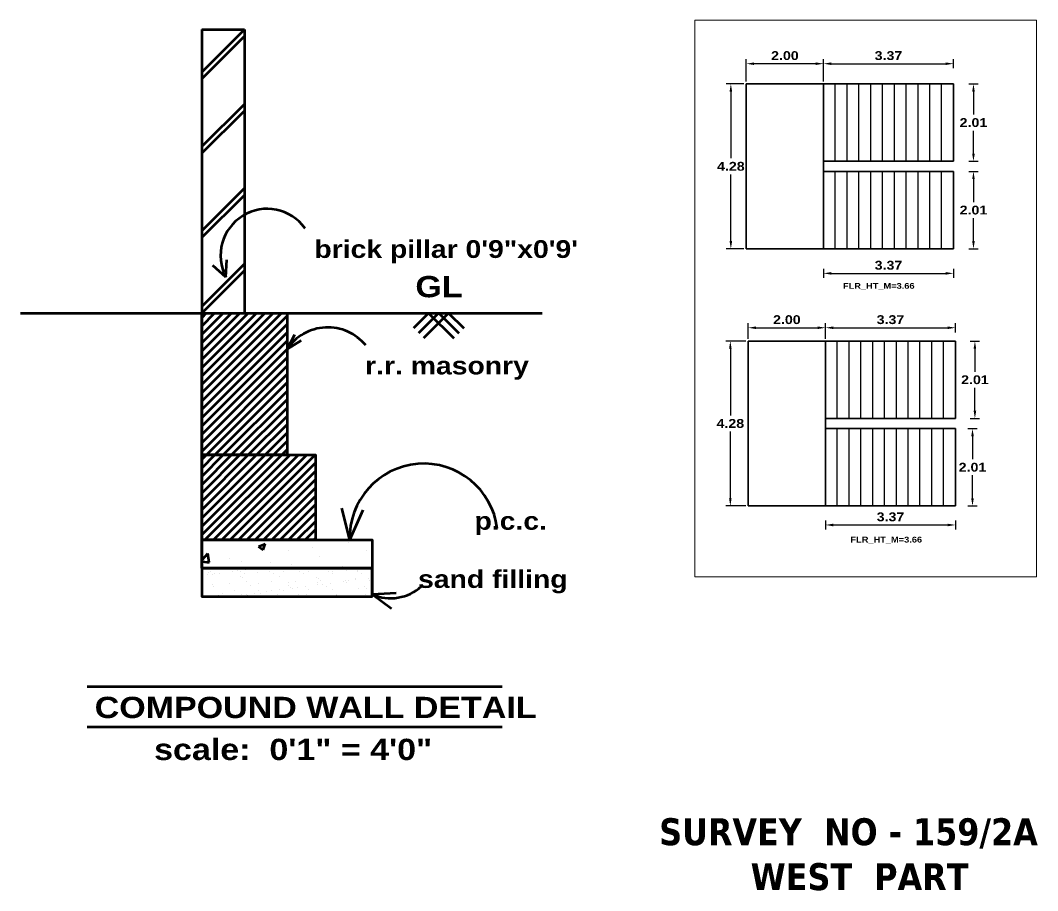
# Model space of a CAD drawing. Header units: metres. Extents: x 863 to 1571, y 626 to 804.
# Drawn here: x 1029.04 to 1055.45, y 702.74 to 725.33 of the extents above; entities that cross this region are included whole.
import ezdxf
from ezdxf.enums import TextEntityAlignment as Align

# ---------------------------------------------------------------- set-up
doc = ezdxf.new("R2010")
doc.units = ezdxf.units.M
doc.header["$LTSCALE"] = 0.2
doc.header["$MEASUREMENT"] = 0
doc.header["$PDMODE"] = 2
doc.layers.get('0').update_dxf_attribs({"lineweight": 60})
for name, color, linetype in [('BLK_1_FLR_0_STAIR_1', 1, 'Continuous'), ('BLK_1_FLR_0_STAIR_1_FLIGHT_1', 7, 'Continuous'), ('BLK_1_FLR_0_STAIR_1_FLIGHT_2', 7, 'Continuous'), ('BLK_1_FLR_0_STAIR_1_LANDING_1', 7, 'Continuous'), ('BLK_1_FLR_1_STAIR_1', 1, 'Continuous'), ('BLK_1_FLR_1_STAIR_1_FLIGHT_1', 7, 'Continuous'), ('BLK_1_FLR_1_STAIR_1_FLIGHT_2', 7, 'Continuous'), ('BLK_1_FLR_1_STAIR_1_LANDING_1', 7, 'Continuous')]:
    doc.layers.add(name, color=color, linetype=linetype)
doc.styles.get("Standard").update_dxf_attribs({"font": 'ariblk.ttf', "height": 0.23})
doc.styles.add('style1', font='', dxfattribs={"height": 0.2})
doc.styles.add('TXT', font='txt.shx')
doc.styles.get('style1').set_extended_font_data('Arial Black')
doc.dimstyles.get("Standard").update_dxf_attribs({"dimtxt": 0.23, "dimasz": 0.2, "dimexe": 0.12, "dimexo": 0.0625, "dimgap": 0.09, "dimtad": 1, "dimtih": 1, "dimtoh": 1, "dimzin": 1, "dimdsep": 46, "dimtxsty": 'Standard', "dimcen": 0.09, "dimazin": 0, "dimtfac": 1, "dimtix": 1, "dimtofl": 0, "dimtmove": 0, "dimatfit": 0, "dimfxl": 0, "dimtolj": 1, "dimtzin": 0, "dimarcsym": 0})

# ---------------------------------------------------------------- blocks, each defined once
blk = doc.blocks.new('*X11')
at = {"color": 0}
for p, q in [((6978.06, -124.83), (6994.87, -108.02)), ((6978.06, -123.06), (6993.1, -108.02)), ((6978.06, -121.3), (6991.34, -108.02)), ((6978.06, -119.53), (6989.57, -108.02)), ((6978.06, -117.76), (6987.8, -108.02)), ((6978.06, -115.99), (6986.03, -108.02)), ((6978.06, -114.22), (6984.27, -108.02)), ((6978.06, -112.46), (6982.5, -108.02)), ((6978.06, -110.69), (6980.73, -108.02)), ((6978.06, -108.92), (6978.96, -108.02)), ((6978.06, -126.6), (6996.06, -108.6)), ((6978.06, -128.37), (6996.06, -110.37)), ((6978.06, -130.13), (6996.06, -112.13)), ((6978.06, -131.9), (6996.06, -113.9)), ((6978.06, -133.67), (6996.06, -115.67)), ((6978.06, -135.44), (6996.06, -117.44)), ((6978.06, -137.21), (6996.06, -119.21)), ((6979.01, -138.02), (6996.06, -120.97)), ((6980.78, -138.02), (6996.06, -122.74)), ((6982.55, -138.02), (6996.06, -124.51)), ((6984.32, -138.02), (6996.06, -126.28)), ((6986.09, -138.02), (6996.06, -128.04)), ((6987.85, -138.02), (6996.06, -129.81)), ((6989.62, -138.02), (6996.06, -131.58)), ((6991.39, -138.02), (6996.06, -133.35)), ((6993.16, -138.02), (6996.06, -135.12)), ((6994.92, -138.02), (6996.06, -136.88))]:
    blk.add_line(p, q, dxfattribs=at)
blk = doc.blocks.new('*X8')
at = {"color": 0}
for p, q in [((6979.2, -163.44), (6979.2, -163.44)), ((6979.52, -163.02), (6979.52, -163.02)), ((6979.93, -162.7), (6979.93, -162.7)), ((6980.24, -163.3), (6980.24, -163.3)), ((6980.77, -163.24), (6980.77, -163.24)), ((6981.86, -163.09), (6981.86, -163.09)), ((6984.58, -162.73), (6984.58, -162.73)), ((6985.62, -162.59), (6985.62, -162.59)), ((6986.15, -162.69), (6986.15, -162.69)), ((6987, -163.23), (6987, -163.23)), ((6987.25, -162.38), (6987.25, -162.38)), ((6989.88, -162.98), (6989.88, -162.98)), ((6989.96, -162.02), (6989.96, -162.02)), ((6992.38, -162.68), (6992.38, -162.68)), ((6992.62, -162.28), (6992.62, -162.28)), ((6993.23, -163.22), (6993.23, -163.22)), ((6995.28, -162.78), (6995.28, -162.78)), ((6998.61, -162.67), (6998.61, -162.67)), ((6999.45, -163.2), (6999.45, -163.2)), ((7000.37, -162.12), (7000.37, -162.12)), ((7000.51, -162.72), (7000.51, -162.72)), ((7004.84, -162.66), (7004.84, -162.66)), ((7005.63, -162.74), (7005.63, -162.74)), ((7005.68, -163.19), (7005.68, -163.19)), ((7008.37, -162.19), (7008.37, -162.19)), ((7008.74, -162.53), (7008.74, -162.53)), ((7011.03, -162.55), (7011.03, -162.55)), ((7011.07, -162.64), (7011.07, -162.64)), ((7011.91, -163.18), (7011.91, -163.18)), ((6978.23, -163.63), (6978.23, -163.63)), ((6980.22, -165.45), (6980.22, -165.45)), ((6983.81, -165.17), (6983.81, -165.17)), ((6986.24, -163.7), (6986.24, -163.7)), ((6986.61, -164.04), (6986.61, -164.04)), ((6987.46, -164.83), (6987.46, -164.83)), ((6988.35, -165.63), (6988.35, -165.63)), ((6990.03, -165.16), (6990.03, -165.16)), ((6992.7, -164.76), (6992.7, -164.76)), ((6994.36, -163.88), (6994.36, -163.88)), ((6996.26, -165.15), (6996.26, -165.15)), ((6996.35, -165.7), (6996.35, -165.7)), ((6997.81, -164.79), (6997.81, -164.79)), ((7002.36, -163.94), (7002.36, -163.94)), ((7002.49, -165.14), (7002.49, -165.14)), ((7002.57, -165.54), (7002.57, -165.54)), ((7002.73, -164.28), (7002.73, -164.28)), ((7003.22, -164.59), (7003.22, -164.59)), ((7003.62, -165.4), (7003.62, -165.4)), ((7005.24, -165.19), (7005.24, -165.19)), ((7007.96, -164.83), (7007.96, -164.83)), ((7008.45, -164.53), (7008.45, -164.53)), ((7008.72, -165.13), (7008.72, -165.13)), ((7009, -164.69), (7009, -164.69)), ((7010.48, -164.12), (7010.48, -164.12)), ((7010.63, -164.48), (7010.63, -164.48)), ((7013.34, -164.12), (7013.34, -164.12)), ((7013.57, -164.55), (7013.57, -164.55)), ((6980.59, -165.79), (6980.59, -165.79)), ((6981.54, -167.71), (6981.54, -167.71)), ((6982.33, -167.39), (6982.33, -167.39)), ((6984.89, -166.81), (6984.89, -166.81)), ((6986.42, -167.66), (6986.42, -167.66)), ((6987.47, -167.53), (6987.47, -167.53)), ((6987.77, -167.7), (6987.77, -167.7)), ((6989.09, -167.31), (6989.09, -167.31)), ((6990, -166.83), (6990, -166.83)), ((6990.34, -167.45), (6990.34, -167.45)), ((6990.7, -167.79), (6990.7, -167.79)), ((6991.81, -166.95), (6991.81, -166.95)), ((6992.85, -166.82), (6992.85, -166.82)), ((6994, -167.69), (6994, -167.69)), ((6994.47, -166.6), (6994.47, -166.6)), ((6995.4, -166.64), (6995.4, -166.64)), ((6996.72, -166.04), (6996.72, -166.04)), ((6997.19, -166.25), (6997.19, -166.25)), ((6998.23, -166.11), (6998.23, -166.11)), ((6998.46, -167.63), (6998.46, -167.63)), ((6999.86, -165.89), (6999.86, -165.89)), ((7000.23, -167.68), (7000.23, -167.68)), ((7000.64, -166.57), (7000.64, -166.57)), ((7004.47, -165.88), (7004.47, -165.88)), ((7005.75, -166.6), (7005.75, -166.6)), ((7006.45, -167.66), (7006.45, -167.66)), ((7006.46, -167.7), (7006.46, -167.7)), ((7011.16, -166.4), (7011.16, -166.4)), ((7012.47, -165.95), (7012.47, -165.95)), ((7012.68, -167.65), (7012.68, -167.65)), ((7012.84, -166.28), (7012.84, -166.28))]:
    blk.add_line(p, q, dxfattribs=at)
blk = doc.blocks.new('*X9')
at = {"color": 0}
for p, q in [((6990.02, -157.43), (6991.42, -156.89)), ((6991.01, -158.1), (6991.42, -156.89)), ((7009.01, -156.58), (7009.01, -156.58)), ((6978.06, -160.24), (6979.32, -158.92)), ((6979.54, -160.82), (6979.32, -158.92)), ((6990.02, -157.43), (6991.02, -158.1)), ((6996.43, -158.24), (6996.43, -158.24)), ((7001.44, -157.58), (7001.44, -157.58)), ((7012.97, -158.17), (7012.97, -158.17)), ((6978.06, -160.59), (6979.54, -160.82)), ((6983.8, -159.9), (6983.8, -159.9)), ((6986.37, -160.68), (6986.37, -160.68)), ((6992.59, -160.85), (6992.59, -160.85)), ((6997.05, -161.13), (6997.05, -161.13)), ((7002.86, -159.45), (7002.86, -159.45)), ((7007.72, -161.58), (7007.72, -161.58))]:
    blk.add_line(p, q, dxfattribs=at)
blk = doc.blocks.new('*X10')
at = {"color": 0}
for p, q in [((6978.06, -154.88), (6994.92, -138.02)), ((6978.06, -153.12), (6993.16, -138.02)), ((6978.06, -151.35), (6991.39, -138.02)), ((6978.06, -149.58), (6989.62, -138.02)), ((6978.06, -147.81), (6987.85, -138.02)), ((6978.06, -146.04), (6986.09, -138.02)), ((6978.06, -144.28), (6984.32, -138.02)), ((6978.06, -142.51), (6982.55, -138.02)), ((6978.06, -140.74), (6980.78, -138.02)), ((6978.06, -138.97), (6979.01, -138.02)), ((6978.69, -156.02), (6996.69, -138.02)), ((6980.46, -156.02), (6998.46, -138.02)), ((6982.23, -156.02), (7000.23, -138.02)), ((6984, -156.02), (7002, -138.02)), ((6985.76, -156.02), (7002.06, -139.72)), ((6987.53, -156.02), (7002.06, -141.49)), ((6989.3, -156.02), (7002.06, -143.26)), ((6991.07, -156.02), (7002.06, -145.03)), ((6992.83, -156.02), (7002.06, -146.79)), ((6994.6, -156.02), (7002.06, -148.56)), ((6996.37, -156.02), (7002.06, -150.33)), ((6998.14, -156.02), (7002.06, -152.1)), ((6999.91, -156.02), (7002.06, -153.86)), ((7001.67, -156.02), (7002.06, -155.63))]:
    blk.add_line(p, q, dxfattribs=at)
blk = doc.blocks.new('A$C6CFC5A73')
for p, q in [((48.61, 298.99), (66.61, 316.99)), ((48.61, 316.93), (48.61, 76.93)), ((48.61, 316.93), (66.61, 316.93)), ((66.61, 316.93), (66.61, 196.93)), ((48.61, 296.16), (66.61, 314.16)), ((48.61, 267.45), (66.61, 285.45)), ((48.61, 264.62), (66.61, 282.62)), ((48.61, 231.75), (66.61, 249.75)), ((48.61, 228.92), (66.61, 246.92)), ((48.61, 199.75), (66.61, 217.75)), ((58.72, 212.17), (53.26, 217.07)), ((58.72, 212.17), (59.06, 219.51)), ((48.61, 196.93), (66.61, 214.93)), ((-28.28, 196.93), (192.61, 196.93)), ((84.61, 196.93), (84.61, 136.93)), ((144.49, 196.93), (138.07, 190.51)), ((148.68, 196.87), (140.19, 188.39)), ((152.97, 196.93), (142.31, 186.26)), ((144.49, 196.93), (155.15, 186.26)), ((148.79, 196.87), (157.27, 188.39)), ((152.97, 196.93), (159.39, 190.51)), ((84.61, 181.62), (87.95, 187.88)), ((84.61, 181.62), (90.63, 185.38)), ((48.61, 136.93), (96.61, 136.93)), ((96.61, 136.93), (96.61, 100.93)), ((111.14, 100.93), (107.8, 114.37)), ((111.14, 100.93), (116.76, 113.59)), ((48.61, 100.93), (120.61, 100.93)), ((120.61, 100.93), (120.61, 76.93)), ((48.61, 88.93), (120.61, 88.93)), ((120.61, 77.87), (130.81, 78.49)), ((120.61, 77.87), (128.85, 71.83)), ((48.61, 76.93), (120.61, 76.93)), ((0, 38.81), (175.63, 38.81)), ((0, 21.71), (175.63, 21.71))]:
    blk.add_line(p, q)
for points in [[(48.61, 136.93), (48.61, 196.93), (84.61, 196.93), (84.61, 136.93)], [(48.61, 136.93), (96.61, 136.93), (96.61, 100.93), (48.61, 100.93)], [(48.61, 100.93), (120.61, 100.93), (120.61, 88.93), (48.61, 88.93)], [(48.61, 88.93), (48.61, 76.93), (120.61, 76.93), (120.61, 88.93)]]:
    blk.add_lwpolyline(points, close=True)
for centre, radius, start, end in [((76.21, 221.32), 19.74, 35.5788, 207.6345), ((101.87, 170.15), 20.72, 39.3348, 146.3964), ((128.46, 95.59), 19.38, 246.1266, 312.3761)]:
    blk.add_arc(centre, radius, start, end)
at = {"linetype": 'ByBlock'}
blk.add_arc((142.47, 101.85), 31.34, 7.0957, 182.1705, dxfattribs=at)
at = {"layer": 'Defpoints', "color": 0, "linetype": 'ByBlock'}
for p in [(48.61, 196.93), (48.61, 136.93)]:
    blk.add_point(p, dxfattribs=at)
at = {"xscale": 2, "yscale": 2, "zscale": 2}
for name in ['*X11', '*X10', '*X9', '*X8']:
    blk.add_blockref(name, (-13907.5, 412.96), dxfattribs=at)
at = {"linetype": 'ByBlock', "style": 'style1'}
for s, p in [('brick pillar 0\'9"x0\'9\'', (151.97, 223.1)), ('r.r. masonry', (152.31, 173.58)), ('p.c.c.', (179.3, 107.82)), ('sand filling', (171.71, 83.37))]:
    blk.add_text(s, height=7.5, dxfattribs=at).set_placement(p, align=Align.MIDDLE)
at = {"style": 'style1'}
blk.add_text('GL', height=9, dxfattribs=at).set_placement((148.93, 208.14), align=Align.MIDDLE)
blk.add_text('COMPOUND WALL DETAIL', height=9, dxfattribs=at).set_placement((3.19, 25.48))
at = {"color": 7, "linetype": 'ByBlock', "style": 'style1'}
blk.add_text('scale:  0\'1" = 4\'0"', height=9, dxfattribs=at).set_placement((87.19, 12.38), align=Align.MIDDLE)
blk = doc.blocks.new('*D404')
at = {"layer": 'BLK_1_FLR_0_STAIR_1_FLIGHT_2', "color": 0, "linetype": 'Continuous', "lineweight": -2}
for p, q in [((1053.634, 714.737), (1053.874, 714.737)), ((1053.754, 714.537), (1053.754, 713.941)), ((1053.754, 712.928), (1053.754, 713.523)), ((1053.634, 712.728), (1053.874, 712.728))]:
    blk.add_line(p, q, dxfattribs=at)
for points in [[(1053.721, 714.537), (1053.788, 714.537), (1053.754, 714.737)], [(1053.721, 712.928), (1053.788, 712.928), (1053.754, 712.728)]]:
    blk.add_solid(points, dxfattribs=at)
at = {"layer": 'Defpoints', "color": 0, "linetype": 'Continuous', "lineweight": -2}
for p in [(1053.311, 714.737), (1053.754, 714.737), (1053.311, 712.728)]:
    blk.add_point(p, dxfattribs=at)
at = {"layer": 'BLK_1_FLR_0_STAIR_1_FLIGHT_2', "color": 0, "linetype": 'Continuous', "insert": (1053.754, 713.732), "char_height": 0.23, "attachment_point": 5}
blk.add_mtext('\\A1;2.01', dxfattribs=at)
blk = doc.blocks.new('*D405')
at = {"layer": 'BLK_1_FLR_0_STAIR_1_FLIGHT_1', "color": 0, "linetype": 'Continuous', "lineweight": -2}
for p, q in [((1053.697, 717.008), (1053.937, 717.008)), ((1053.817, 716.808), (1053.817, 716.212)), ((1053.817, 715.199), (1053.817, 715.795)), ((1053.697, 714.999), (1053.937, 714.999))]:
    blk.add_line(p, q, dxfattribs=at)
for points in [[(1053.783, 716.808), (1053.85, 716.808), (1053.817, 717.008)], [(1053.783, 715.199), (1053.85, 715.199), (1053.817, 714.999)]]:
    blk.add_solid(points, dxfattribs=at)
at = {"layer": 'Defpoints', "color": 0, "linetype": 'Continuous', "lineweight": -2}
for p in [(1053.311, 717.008), (1053.817, 717.008), (1053.311, 714.999)]:
    blk.add_point(p, dxfattribs=at)
at = {"layer": 'BLK_1_FLR_0_STAIR_1_FLIGHT_1', "color": 0, "linetype": 'Continuous', "insert": (1053.817, 716.003), "char_height": 0.23, "attachment_point": 5}
blk.add_mtext('\\A1;2.01', dxfattribs=at)
blk = doc.blocks.new('*D406')
at = {"layer": 'BLK_1_FLR_0_STAIR_1_FLIGHT_1', "color": 0, "linetype": 'Continuous', "lineweight": -2}
for p, q in [((1049.938, 717.234), (1049.938, 717.474)), ((1053.311, 717.234), (1053.311, 717.474)), ((1050.138, 717.354), (1053.111, 717.354))]:
    blk.add_line(p, q, dxfattribs=at)
for points in [[(1050.138, 717.388), (1050.138, 717.321), (1049.938, 717.354)], [(1053.111, 717.388), (1053.111, 717.321), (1053.311, 717.354)]]:
    blk.add_solid(points, dxfattribs=at)
at = {"layer": 'Defpoints', "color": 0, "linetype": 'Continuous', "lineweight": -2}
for p in [(1053.311, 717.354), (1049.938, 717.008), (1053.311, 717.008)]:
    blk.add_point(p, dxfattribs=at)
at = {"layer": 'BLK_1_FLR_0_STAIR_1_FLIGHT_1', "color": 0, "linetype": 'Continuous', "insert": (1051.625, 717.563), "char_height": 0.23, "attachment_point": 5}
blk.add_mtext('\\A1;3.37', dxfattribs=at)
blk = doc.blocks.new('*D407')
at = {"layer": 'BLK_1_FLR_0_STAIR_1_LANDING_1', "color": 0, "linetype": 'Continuous', "lineweight": -2}
for p, q in [((1047.935, 717.07), (1047.935, 717.474)), ((1049.938, 717.07), (1049.938, 717.474))]:
    blk.add_line(p, q, dxfattribs=at)
at = {"layer": 'BLK_1_FLR_0_STAIR_1_LANDING_1', "color": 0, "lineweight": -2}
blk.add_line((1048.135, 717.354), (1049.738, 717.354), dxfattribs=at)
at = {"layer": 'BLK_1_FLR_0_STAIR_1_LANDING_1', "color": 0, "linetype": 'Continuous', "lineweight": -2}
for points in [[(1048.135, 717.388), (1048.135, 717.321), (1047.935, 717.354)], [(1049.738, 717.388), (1049.738, 717.321), (1049.938, 717.354)]]:
    blk.add_solid(points, dxfattribs=at)
at = {"layer": 'Defpoints', "color": 0, "linetype": 'Continuous', "lineweight": -2}
for p in [(1049.938, 717.354), (1047.935, 717.008), (1049.938, 717.008)]:
    blk.add_point(p, dxfattribs=at)
at = {"layer": 'BLK_1_FLR_0_STAIR_1_LANDING_1', "color": 0, "linetype": 'Continuous', "insert": (1048.936, 717.563), "char_height": 0.23, "attachment_point": 5}
blk.add_mtext('\\A1;2.00', dxfattribs=at)
blk = doc.blocks.new('*D408')
at = {"layer": 'BLK_1_FLR_0_STAIR_1_LANDING_1', "color": 0, "linetype": 'Continuous', "lineweight": -2}
for p, q in [((1047.872, 717.008), (1047.349, 717.008)), ((1047.872, 712.728), (1047.349, 712.728))]:
    blk.add_line(p, q, dxfattribs=at)
at = {"layer": 'BLK_1_FLR_0_STAIR_1_LANDING_1', "color": 0, "lineweight": -2}
for p, q in [((1047.469, 716.808), (1047.469, 715.077)), ((1047.469, 712.928), (1047.469, 714.659))]:
    blk.add_line(p, q, dxfattribs=at)
at = {"layer": 'BLK_1_FLR_0_STAIR_1_LANDING_1', "color": 0, "linetype": 'Continuous', "lineweight": -2}
for points in [[(1047.435, 716.808), (1047.502, 716.808), (1047.469, 717.008)], [(1047.435, 712.928), (1047.502, 712.928), (1047.469, 712.728)]]:
    blk.add_solid(points, dxfattribs=at)
at = {"layer": 'Defpoints', "color": 0, "linetype": 'Continuous', "lineweight": -2}
for p in [(1047.935, 717.008), (1047.469, 712.728), (1047.935, 712.728)]:
    blk.add_point(p, dxfattribs=at)
at = {"layer": 'BLK_1_FLR_0_STAIR_1_LANDING_1', "color": 0, "linetype": 'Continuous', "insert": (1047.469, 714.868), "char_height": 0.23, "attachment_point": 5}
blk.add_mtext('\\A1;4.28', dxfattribs=at)
blk = doc.blocks.new('*D409')
at = {"layer": 'BLK_1_FLR_0_STAIR_1_FLIGHT_2', "color": 0, "linetype": 'Continuous', "lineweight": -2}
for p, q in [((1049.938, 712.354), (1049.938, 712.114)), ((1050.138, 712.234), (1053.111, 712.234)), ((1053.311, 712.354), (1053.311, 712.114))]:
    blk.add_line(p, q, dxfattribs=at)
for points in [[(1050.138, 712.267), (1050.138, 712.2), (1049.938, 712.234)], [(1053.111, 712.267), (1053.111, 712.2), (1053.311, 712.234)]]:
    blk.add_solid(points, dxfattribs=at)
at = {"layer": 'Defpoints', "color": 0, "linetype": 'Continuous', "lineweight": -2}
for p in [(1049.938, 712.728), (1053.311, 712.728), (1053.311, 712.234)]:
    blk.add_point(p, dxfattribs=at)
at = {"layer": 'BLK_1_FLR_0_STAIR_1_FLIGHT_2', "color": 0, "linetype": 'Continuous', "insert": (1051.625, 712.443), "char_height": 0.23, "attachment_point": 5}
blk.add_mtext('\\A1;3.37', dxfattribs=at)
blk = doc.blocks.new('*D410')
at = {"layer": 'BLK_1_FLR_1_STAIR_1_FLIGHT_2', "color": 0, "linetype": 'Continuous', "lineweight": -2}
for p, q in [((1053.659, 721.413), (1053.899, 721.413)), ((1053.779, 721.213), (1053.779, 720.617)), ((1053.779, 719.604), (1053.779, 720.199)), ((1053.659, 719.404), (1053.899, 719.404))]:
    blk.add_line(p, q, dxfattribs=at)
for points in [[(1053.746, 721.213), (1053.813, 721.213), (1053.779, 721.413)], [(1053.746, 719.604), (1053.813, 719.604), (1053.779, 719.404)]]:
    blk.add_solid(points, dxfattribs=at)
at = {"layer": 'Defpoints', "color": 0, "linetype": 'Continuous', "lineweight": -2}
for p in [(1053.26, 721.413), (1053.26, 719.404), (1053.779, 719.404)]:
    blk.add_point(p, dxfattribs=at)
at = {"layer": 'BLK_1_FLR_1_STAIR_1_FLIGHT_2', "color": 0, "linetype": 'Continuous', "insert": (1053.779, 720.408), "char_height": 0.23, "attachment_point": 5}
blk.add_mtext('\\A1;2.01', dxfattribs=at)
blk = doc.blocks.new('*D411')
at = {"layer": 'BLK_1_FLR_1_STAIR_1_FLIGHT_1', "color": 0, "linetype": 'Continuous', "lineweight": -2}
for p, q in [((1053.659, 723.684), (1053.899, 723.684)), ((1053.779, 723.484), (1053.779, 722.888)), ((1053.779, 721.875), (1053.779, 722.47)), ((1053.659, 721.675), (1053.899, 721.675))]:
    blk.add_line(p, q, dxfattribs=at)
for points in [[(1053.746, 723.484), (1053.813, 723.484), (1053.779, 723.684)], [(1053.746, 721.875), (1053.813, 721.875), (1053.779, 721.675)]]:
    blk.add_solid(points, dxfattribs=at)
at = {"layer": 'Defpoints', "color": 0, "linetype": 'Continuous', "lineweight": -2}
for p in [(1053.26, 723.684), (1053.779, 723.684), (1053.26, 721.675)]:
    blk.add_point(p, dxfattribs=at)
at = {"layer": 'BLK_1_FLR_1_STAIR_1_FLIGHT_1', "color": 0, "linetype": 'Continuous', "insert": (1053.779, 722.679), "char_height": 0.23, "attachment_point": 5}
blk.add_mtext('\\A1;2.01', dxfattribs=at)
blk = doc.blocks.new('*D412')
at = {"layer": 'BLK_1_FLR_1_STAIR_1_FLIGHT_1', "color": 0, "linetype": 'Continuous', "lineweight": -2}
for p, q in [((1049.886, 724.089), (1049.886, 724.329)), ((1053.26, 724.089), (1053.26, 724.329)), ((1050.086, 724.209), (1053.06, 724.209))]:
    blk.add_line(p, q, dxfattribs=at)
for points in [[(1050.086, 724.242), (1050.086, 724.176), (1049.886, 724.209)], [(1053.06, 724.242), (1053.06, 724.176), (1053.26, 724.209)]]:
    blk.add_solid(points, dxfattribs=at)
at = {"layer": 'Defpoints', "color": 0, "linetype": 'Continuous', "lineweight": -2}
for p in [(1053.26, 724.209), (1049.886, 723.684), (1053.26, 723.684)]:
    blk.add_point(p, dxfattribs=at)
at = {"layer": 'BLK_1_FLR_1_STAIR_1_FLIGHT_1', "color": 0, "linetype": 'Continuous', "insert": (1051.573, 724.418), "char_height": 0.23, "attachment_point": 5}
blk.add_mtext('\\A1;3.37', dxfattribs=at)
blk = doc.blocks.new('*D413')
at = {"layer": 'BLK_1_FLR_1_STAIR_1_LANDING_1', "color": 0, "linetype": 'Continuous', "lineweight": -2}
for p, q in [((1047.883, 723.746), (1047.883, 724.329)), ((1049.886, 723.746), (1049.886, 724.329))]:
    blk.add_line(p, q, dxfattribs=at)
at = {"layer": 'BLK_1_FLR_1_STAIR_1_LANDING_1', "color": 0, "lineweight": -2}
blk.add_line((1049.686, 724.209), (1048.083, 724.209), dxfattribs=at)
at = {"layer": 'BLK_1_FLR_1_STAIR_1_LANDING_1', "color": 0, "linetype": 'Continuous', "lineweight": -2}
for points in [[(1048.083, 724.242), (1048.083, 724.176), (1047.883, 724.209)], [(1049.686, 724.242), (1049.686, 724.176), (1049.886, 724.209)]]:
    blk.add_solid(points, dxfattribs=at)
at = {"layer": 'Defpoints', "color": 0, "linetype": 'Continuous', "lineweight": -2}
for p in [(1047.883, 724.209), (1047.883, 723.684), (1049.886, 723.684)]:
    blk.add_point(p, dxfattribs=at)
at = {"layer": 'BLK_1_FLR_1_STAIR_1_LANDING_1', "color": 0, "linetype": 'Continuous', "insert": (1048.885, 724.418), "char_height": 0.23, "attachment_point": 5}
blk.add_mtext('\\A1;2.00', dxfattribs=at)
blk = doc.blocks.new('*D414')
at = {"layer": 'BLK_1_FLR_1_STAIR_1_LANDING_1', "color": 0, "linetype": 'Continuous', "lineweight": -2}
for p, q in [((1047.82, 723.684), (1047.362, 723.684)), ((1047.82, 719.404), (1047.362, 719.404))]:
    blk.add_line(p, q, dxfattribs=at)
at = {"layer": 'BLK_1_FLR_1_STAIR_1_LANDING_1', "color": 0, "lineweight": -2}
for p, q in [((1047.482, 723.484), (1047.482, 721.753)), ((1047.482, 719.604), (1047.482, 721.335))]:
    blk.add_line(p, q, dxfattribs=at)
at = {"layer": 'BLK_1_FLR_1_STAIR_1_LANDING_1', "color": 0, "linetype": 'Continuous', "lineweight": -2}
for points in [[(1047.449, 723.484), (1047.516, 723.484), (1047.482, 723.684)], [(1047.449, 719.604), (1047.516, 719.604), (1047.482, 719.404)]]:
    blk.add_solid(points, dxfattribs=at)
at = {"layer": 'Defpoints', "color": 0, "linetype": 'Continuous', "lineweight": -2}
for p in [(1047.883, 723.684), (1047.482, 719.404), (1047.883, 719.404)]:
    blk.add_point(p, dxfattribs=at)
at = {"layer": 'BLK_1_FLR_1_STAIR_1_LANDING_1', "color": 0, "linetype": 'Continuous', "insert": (1047.482, 721.544), "char_height": 0.23, "attachment_point": 5}
blk.add_mtext('\\A1;4.28', dxfattribs=at)
blk = doc.blocks.new('*D415')
at = {"layer": 'BLK_1_FLR_1_STAIR_1_FLIGHT_2', "color": 0, "linetype": 'Continuous', "lineweight": -2}
for p, q in [((1049.886, 718.886), (1049.886, 718.646)), ((1050.086, 718.766), (1053.06, 718.766)), ((1053.26, 718.886), (1053.26, 718.646))]:
    blk.add_line(p, q, dxfattribs=at)
for points in [[(1050.086, 718.8), (1050.086, 718.733), (1049.886, 718.766)], [(1053.06, 718.8), (1053.06, 718.733), (1053.26, 718.766)]]:
    blk.add_solid(points, dxfattribs=at)
at = {"layer": 'Defpoints', "color": 0, "linetype": 'Continuous', "lineweight": -2}
for p in [(1049.886, 719.404), (1053.26, 719.404), (1053.26, 718.766)]:
    blk.add_point(p, dxfattribs=at)
at = {"layer": 'BLK_1_FLR_1_STAIR_1_FLIGHT_2', "color": 0, "linetype": 'Continuous', "insert": (1051.573, 718.975), "char_height": 0.23, "attachment_point": 5}
blk.add_mtext('\\A1;3.37', dxfattribs=at)

msp = doc.modelspace()

# ---------------------------------------------------------------- linework, layer by layer
at = {"lineweight": 13, "ltscale": 4}
msp.add_lwpolyline([(1046.551, 725.335), (1055.412, 725.335), (1055.412, 710.887), (1046.551, 710.887)], close=True, dxfattribs=at)
at = {"layer": 'BLK_1_FLR_0_STAIR_1', "color": 1, "linetype": 'Continuous'}
msp.add_lwpolyline([(1047.935, 717.008), (1053.311, 717.008), (1053.311, 714.999), (1049.938, 714.999), (1049.938, 714.737), (1053.311, 714.737), (1053.311, 712.728), (1047.935, 712.728)], close=True, dxfattribs=at)
at = {"layer": 'BLK_1_FLR_0_STAIR_1_FLIGHT_1', "color": 7, "linetype": 'Continuous'}
for p, q in [((1049.938, 714.999), (1049.938, 717.008)), ((1050.245, 714.999), (1050.245, 717.008)), ((1050.551, 714.999), (1050.551, 717.008)), ((1050.858, 714.999), (1050.858, 717.008)), ((1051.165, 714.999), (1051.165, 717.008)), ((1051.471, 714.999), (1051.471, 717.008)), ((1051.778, 714.999), (1051.778, 717.008)), ((1052.085, 714.999), (1052.085, 717.008)), ((1052.391, 714.999), (1052.391, 717.008)), ((1052.698, 714.999), (1052.698, 717.008)), ((1053.005, 714.999), (1053.005, 717.008)), ((1053.311, 714.999), (1053.311, 717.008))]:
    msp.add_line(p, q, dxfattribs=at)
msp.add_lwpolyline([(1049.938, 714.999), (1053.311, 714.999), (1053.311, 717.008), (1049.938, 717.008)], close=True, dxfattribs=at)
at = {"layer": 'BLK_1_FLR_0_STAIR_1_FLIGHT_2', "color": 7, "linetype": 'Continuous'}
for p, q in [((1049.938, 712.728), (1049.938, 714.737)), ((1050.245, 712.728), (1050.245, 714.737)), ((1050.551, 712.728), (1050.551, 714.737)), ((1050.858, 712.728), (1050.858, 714.737)), ((1051.165, 712.728), (1051.165, 714.737)), ((1051.471, 712.728), (1051.471, 714.737)), ((1051.778, 712.728), (1051.778, 714.737)), ((1052.085, 712.728), (1052.085, 714.737)), ((1052.391, 712.728), (1052.391, 714.737)), ((1052.698, 712.728), (1052.698, 714.737)), ((1053.005, 712.728), (1053.005, 714.737)), ((1053.311, 714.737), (1053.311, 712.728))]:
    msp.add_line(p, q, dxfattribs=at)
msp.add_lwpolyline([(1049.938, 712.728), (1053.311, 712.728), (1053.311, 714.737), (1049.938, 714.737)], close=True, dxfattribs=at)
at = {"layer": 'BLK_1_FLR_0_STAIR_1_LANDING_1', "color": 7, "linetype": 'Continuous'}
msp.add_lwpolyline([(1047.935, 712.728), (1049.938, 712.728), (1049.938, 717.008), (1047.935, 717.008)], close=True, dxfattribs=at)
at = {"layer": 'BLK_1_FLR_1_STAIR_1', "color": 1, "linetype": 'Continuous'}
msp.add_lwpolyline([(1053.26, 723.684), (1053.26, 721.675), (1049.886, 721.675), (1049.886, 721.413), (1053.26, 721.413), (1053.26, 719.404), (1047.883, 719.404), (1047.883, 723.684), (1053.26, 723.684)], dxfattribs=at)
at = {"layer": 'BLK_1_FLR_1_STAIR_1_FLIGHT_1', "color": 7, "linetype": 'Continuous'}
for p, q in [((1049.886, 721.675), (1049.886, 723.684)), ((1050.193, 721.675), (1050.193, 723.684)), ((1050.5, 721.675), (1050.5, 723.684)), ((1050.806, 721.675), (1050.806, 723.684)), ((1051.113, 721.675), (1051.113, 723.684)), ((1051.42, 721.675), (1051.42, 723.684)), ((1051.726, 721.675), (1051.726, 723.684)), ((1052.033, 721.675), (1052.033, 723.684)), ((1052.34, 721.675), (1052.34, 723.684)), ((1052.646, 721.675), (1052.646, 723.684)), ((1052.953, 721.675), (1052.953, 723.684)), ((1053.26, 721.675), (1053.26, 723.684))]:
    msp.add_line(p, q, dxfattribs=at)
msp.add_lwpolyline([(1049.886, 721.675), (1053.26, 721.675), (1053.26, 723.684), (1049.886, 723.684)], close=True, dxfattribs=at)
at = {"layer": 'BLK_1_FLR_1_STAIR_1_FLIGHT_2', "color": 7, "linetype": 'Continuous'}
for p, q in [((1049.886, 719.404), (1049.886, 721.413)), ((1050.193, 719.404), (1050.193, 721.413)), ((1050.5, 719.404), (1050.5, 721.413)), ((1050.806, 719.404), (1050.806, 721.413)), ((1051.113, 719.404), (1051.113, 721.413)), ((1051.42, 719.404), (1051.42, 721.413)), ((1051.726, 719.404), (1051.726, 721.413)), ((1052.033, 719.404), (1052.033, 721.413)), ((1052.34, 719.404), (1052.34, 721.413)), ((1052.646, 719.404), (1052.646, 721.413)), ((1052.953, 719.404), (1052.953, 721.413)), ((1053.26, 721.413), (1053.26, 719.404))]:
    msp.add_line(p, q, dxfattribs=at)
msp.add_lwpolyline([(1049.886, 719.404), (1053.26, 719.404), (1053.26, 721.413), (1049.886, 721.413)], close=True, dxfattribs=at)
at = {"layer": 'BLK_1_FLR_1_STAIR_1_LANDING_1', "color": 7, "linetype": 'Continuous'}
msp.add_lwpolyline([(1047.883, 719.404), (1049.886, 719.404), (1049.886, 723.684), (1047.883, 723.684)], close=True, dxfattribs=at)

# ---------------------------------------------------------------- block references
at = {"xscale": 0.0613199999788776, "yscale": 0.0613199999788776, "zscale": 0.0613199999788776}
msp.add_blockref('A$C6CFC5A73', (1030.775, 705.659), dxfattribs=at)

# ---------------------------------------------------------------- texts
at = {"lineweight": -2, "insert": (1045.516, 704.621), "char_height": 0.7, "width": 10.77767, "attachment_point": 1, "style": 'TXT'}
msp.add_mtext('{\\fTahoma|b1|i0|c0|p34;\\W0.36886; \\W1;SURVEY  NO - 159/2A \\P{\\W8.625528; }WEST  PART}', dxfattribs=at)
at = {"layer": 'BLK_1_FLR_0_STAIR_1', "color": 1, "linetype": 'Continuous', "insert": (1051.516, 711.929), "char_height": 0.15, "width": 1.90129, "attachment_point": 2}
msp.add_mtext('FLR_HT_M=3.66', dxfattribs=at)
at = {"layer": 'BLK_1_FLR_1_STAIR_1', "color": 1, "linetype": 'Continuous', "insert": (1051.321, 718.516), "char_height": 0.15, "width": 1.88513, "attachment_point": 2}
msp.add_mtext('FLR_HT_M=3.66', dxfattribs=at)

# ---------------------------------------------------------------- dimensions: what is measured, and where the dimension line sits
at = {"layer": 'BLK_1_FLR_0_STAIR_1_FLIGHT_1', "color": 1, "linetype": 'Continuous'}
dim = msp.add_linear_dim(base=(1053.311, 717.354), p1=(1049.938, 717.008), p2=(1053.311, 717.008), dimstyle='Standard', dxfattribs=at)
dim.commit()
dim.dimension.update_dxf_attribs({"geometry": '*D406', "text_midpoint": (1051.625, 717.563)})
at = {"layer": 'BLK_1_FLR_0_STAIR_1_FLIGHT_1', "color": 2, "linetype": 'Continuous'}
dim = msp.add_linear_dim(base=(1053.817, 717.008), p1=(1053.311, 714.999), p2=(1053.311, 717.008), angle=90, dimstyle='Standard', dxfattribs=at)
dim.commit()
dim.dimension.update_dxf_attribs({"geometry": '*D405', "text_midpoint": (1053.817, 716.003)})
at = {"layer": 'BLK_1_FLR_0_STAIR_1_FLIGHT_2', "color": 2, "linetype": 'Continuous'}
dim = msp.add_linear_dim(base=(1053.754, 714.737), p1=(1053.311, 712.728), p2=(1053.311, 714.737), angle=90, dimstyle='Standard', dxfattribs=at)
dim.commit()
dim.dimension.update_dxf_attribs({"geometry": '*D404', "text_midpoint": (1053.754, 713.732)})
at = {"layer": 'BLK_1_FLR_0_STAIR_1_FLIGHT_2', "color": 1, "linetype": 'Continuous'}
dim = msp.add_linear_dim(base=(1053.311, 712.234), p1=(1049.938, 712.728), p2=(1053.311, 712.728), dimstyle='Standard', dxfattribs=at)
dim.commit()
dim.dimension.update_dxf_attribs({"geometry": '*D409', "text_midpoint": (1051.625, 712.443)})
at = {"layer": 'BLK_1_FLR_0_STAIR_1_LANDING_1', "color": 2, "linetype": 'Continuous'}
dim = msp.add_linear_dim(base=(1049.938, 717.354), p1=(1047.935, 717.008), p2=(1049.938, 717.008), dimstyle='Standard', override={"dimtmove": 1, "dimfxl": 5}, dxfattribs=at)
dim.commit()
dim.dimension.update_dxf_attribs({"geometry": '*D407', "text_midpoint": (1048.936, 717.563)})
at = {"layer": 'BLK_1_FLR_0_STAIR_1_LANDING_1', "color": 1, "linetype": 'Continuous'}
dim = msp.add_linear_dim(base=(1047.469, 712.728), p1=(1047.935, 717.008), p2=(1047.935, 712.728), angle=90, dimstyle='Standard', override={"dimtmove": 1, "dimfxl": 5}, dxfattribs=at)
dim.commit()
dim.dimension.update_dxf_attribs({"geometry": '*D408', "text_midpoint": (1047.469, 714.868)})
at = {"layer": 'BLK_1_FLR_1_STAIR_1_FLIGHT_1', "color": 1, "linetype": 'Continuous'}
dim = msp.add_linear_dim(base=(1053.26, 724.209), p1=(1049.886, 723.684), p2=(1053.26, 723.684), dimstyle='Standard', dxfattribs=at)
dim.commit()
dim.dimension.update_dxf_attribs({"geometry": '*D412', "text_midpoint": (1051.573, 724.418)})
at = {"layer": 'BLK_1_FLR_1_STAIR_1_FLIGHT_1', "color": 2, "linetype": 'Continuous'}
dim = msp.add_linear_dim(base=(1053.779, 723.684), p1=(1053.26, 721.675), p2=(1053.26, 723.684), angle=90, dimstyle='Standard', dxfattribs=at)
dim.commit()
dim.dimension.update_dxf_attribs({"geometry": '*D411', "text_midpoint": (1053.779, 722.679)})
at = {"layer": 'BLK_1_FLR_1_STAIR_1_FLIGHT_2', "color": 2, "linetype": 'Continuous'}
dim = msp.add_linear_dim(base=(1053.779, 719.404), p1=(1053.26, 721.413), p2=(1053.26, 719.404), angle=90, dimstyle='Standard', dxfattribs=at)
dim.commit()
dim.dimension.update_dxf_attribs({"geometry": '*D410', "text_midpoint": (1053.779, 720.408)})
at = {"layer": 'BLK_1_FLR_1_STAIR_1_FLIGHT_2', "color": 1, "linetype": 'Continuous'}
dim = msp.add_linear_dim(base=(1053.26, 718.766), p1=(1049.886, 719.404), p2=(1053.26, 719.404), dimstyle='Standard', dxfattribs=at)
dim.commit()
dim.dimension.update_dxf_attribs({"geometry": '*D415', "text_midpoint": (1051.573, 718.975)})
at = {"layer": 'BLK_1_FLR_1_STAIR_1_LANDING_1', "color": 2, "linetype": 'Continuous'}
dim = msp.add_linear_dim(base=(1047.883, 724.209), p1=(1049.886, 723.684), p2=(1047.883, 723.684), dimstyle='Standard', override={"dimtmove": 1, "dimfxl": 5}, dxfattribs=at)
dim.commit()
dim.dimension.update_dxf_attribs({"geometry": '*D413', "text_midpoint": (1048.885, 724.418)})
at = {"layer": 'BLK_1_FLR_1_STAIR_1_LANDING_1', "color": 1, "linetype": 'Continuous'}
dim = msp.add_linear_dim(base=(1047.482, 719.404), p1=(1047.883, 723.684), p2=(1047.883, 719.404), angle=90, dimstyle='Standard', override={"dimtmove": 1, "dimfxl": 5}, dxfattribs=at)
dim.commit()
dim.dimension.update_dxf_attribs({"geometry": '*D414', "text_midpoint": (1047.482, 721.544)})

doc.saveas('drawing.dxf')
